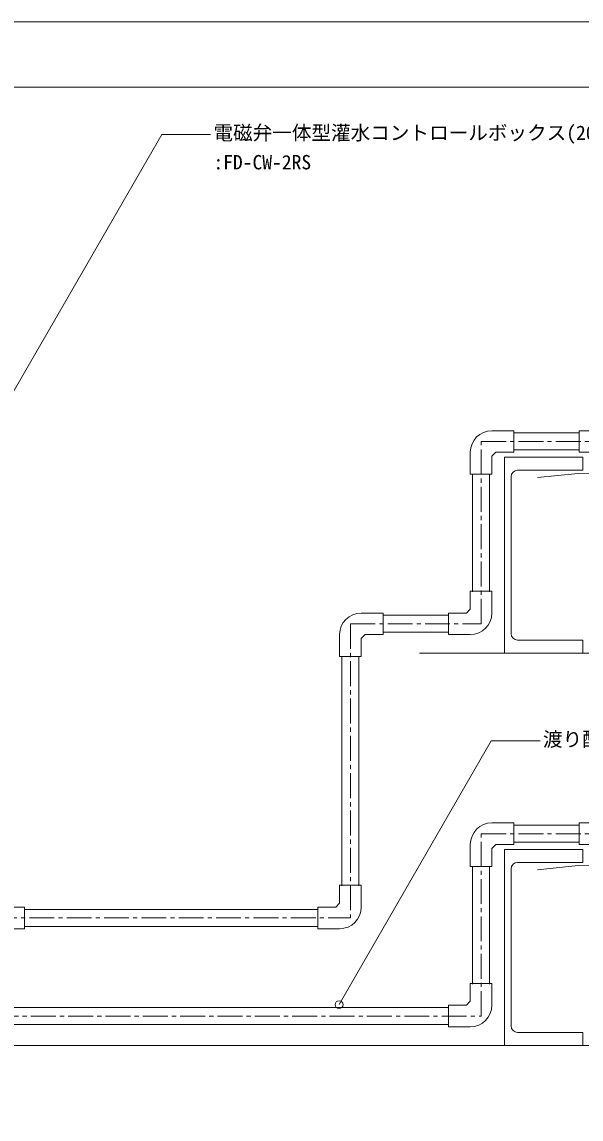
# Model space of a CAD drawing. Units: millimetres, scale not verified. Extents: x -81956 to 3947, y -2774 to 2774.
# Drawn here: x -2442 to -1587, y 1096 to 2774 of the extents above; entities that cross this region are included whole.
import ezdxf
from ezdxf.enums import TextEntityAlignment as Align

# ---------------------------------------------------------------- set-up
doc = ezdxf.new("R2010")
doc.units = ezdxf.units.MM
doc.header["$LTSCALE"] = 2
doc.linetypes.add('USER2', pattern=[28.575, 19.05, -3.175, 3.175, -3.175])
for name, color, linetype, lineweight in [('0-1_WAKU', 7, 'Continuous', 18), ('0-3_moji', 7, 'Continuous', 18), ('0-7_KANAMONO', 4, 'Continuous', 18), ('0-9_kansui2', 1, 'Continuous', 18), ('0-A_KUTAI', 3, 'Continuous', 18), ('0-D_sinsen', 3, 'USER2', 18)]:
    doc.layers.add(name, color=color, linetype=linetype, lineweight=lineweight)
doc.styles.add('ＭＳ ゴシック', font='')
doc.styles.get('ＭＳ ゴシック').set_extended_font_data('MS Gothic')

msp = doc.modelspace()

# ---------------------------------------------------------------- linework, layer by layer
at = {"layer": '0-1_WAKU'}
msp.add_line((-3947.25, 2674), (3947.25, 2674), dxfattribs=at)
msp.add_lwpolyline([(-3947.25, -2774), (3947.25, -2774), (3947.25, 2774), (-3947.25, 2774)], close=True, dxfattribs=at)
at = {"layer": '0-3_moji'}
for points in [[(-2497.986, 2134.989), (-2228.445, 2601.848), (-2153.893, 2601.848)], [(-1957.065, 1270.689), (-1724.15, 1674.11), (-1649.598, 1674.11)]]:
    msp.add_lwpolyline(points, dxfattribs=at)
msp.add_circle((-1957.065, 1270.689), 6, dxfattribs=at)
at = {"layer": '0-7_KANAMONO'}
for p, q in [((-1693.88, 2078.243), (-1693.88, 1838.243)), ((-1693.88, 1478.243), (-1693.88, 1238.243))]:
    msp.add_line(p, q, dxfattribs=at)
for points in [[(-1683.88, 1828.243), (-1583.88, 1828.243), (-1583.88, 1808.243), (-1703.88, 1808.243), (-1703.88, 2108.243), (-1583.88, 2108.243), (-1583.88, 2088.243), (-1683.88, 2088.243)], [(-1683.88, 1228.243), (-1583.88, 1228.243), (-1583.88, 1208.243), (-1703.88, 1208.243), (-1703.88, 1508.243), (-1583.88, 1508.243), (-1583.88, 1488.243), (-1683.88, 1488.243)]]:
    msp.add_lwpolyline(points, dxfattribs=at)
for centre, start, end in [((-1683.88, 2078.243), 90, 180), ((-1683.88, 1838.243), 180, 270), ((-1683.88, 1478.243), 90, 180), ((-1683.88, 1238.243), 180, 270)]:
    msp.add_arc(centre, 10, start, end, dxfattribs=at)
at = {"layer": '0-9_kansui2'}
for p, q in [((-1689.777, 2145.207), (-1589.777, 2145.207)), ((-1689.777, 2119.207), (-1589.777, 2119.207)), ((-1752.777, 2082.207), (-1752.777, 1902.207)), ((-1726.777, 2082.207), (-1726.777, 1902.207)), ((-1889.777, 1866.243), (-1789.777, 1866.243)), ((-1889.777, 1840.243), (-1789.777, 1840.243)), ((-1952.777, 1803.243), (-1952.777, 1452.207)), ((-1926.777, 1803.243), (-1926.777, 1452.207)), ((-1689.777, 1545.207), (-1589.777, 1545.207)), ((-1689.777, 1519.207), (-1589.777, 1519.207)), ((-1752.777, 1482.207), (-1752.777, 1302.207)), ((-1726.777, 1482.207), (-1726.777, 1302.207)), ((-2438.187, 1416.243), (-1989.777, 1416.243)), ((-2438.187, 1390.243), (-1989.777, 1390.243)), ((-2550.187, 1266.243), (-1789.777, 1266.243)), ((-2550.187, 1240.243), (-1789.777, 1240.243))]:
    msp.add_line(p, q, dxfattribs=at)
for points in [[(-1723.277, 2148.707), (-1689.777, 2148.707), (-1689.777, 2115.707), (-1717.277, 2115.707), (-1723.277, 2109.707)], [(-1562.277, 2115.707), (-1589.777, 2115.707), (-1589.777, 2148.707), (-1556.277, 2148.707)], [(-1723.277, 2109.707), (-1723.277, 2082.207), (-1756.277, 2082.207), (-1756.277, 2115.707)], [(-1756.277, 1875.743), (-1756.277, 1903.243), (-1723.277, 1903.243), (-1723.277, 1869.743)], [(-1923.277, 1869.743), (-1889.777, 1869.743), (-1889.777, 1836.743), (-1917.277, 1836.743), (-1923.277, 1830.743)], [(-1756.277, 1836.743), (-1789.777, 1836.743), (-1789.777, 1869.743), (-1762.277, 1869.743), (-1756.277, 1875.743)], [(-1923.277, 1830.743), (-1923.277, 1803.243), (-1956.277, 1803.243), (-1956.277, 1836.743)], [(-1723.277, 1548.707), (-1689.777, 1548.707), (-1689.777, 1515.707), (-1717.277, 1515.707), (-1723.277, 1509.707)], [(-1562.277, 1515.707), (-1589.777, 1515.707), (-1589.777, 1548.707), (-1556.277, 1548.707)], [(-1723.277, 1509.707), (-1723.277, 1482.207), (-1756.277, 1482.207), (-1756.277, 1515.707)], [(-1956.277, 1425.743), (-1956.277, 1453.243), (-1923.277, 1453.243), (-1923.277, 1419.743)], [(-2465.687, 1419.743), (-2438.187, 1419.743), (-2438.187, 1386.743), (-2471.687, 1386.743)], [(-1956.277, 1386.743), (-1989.777, 1386.743), (-1989.777, 1419.743), (-1962.277, 1419.743), (-1956.277, 1425.743)], [(-1756.277, 1275.743), (-1756.277, 1303.243), (-1723.277, 1303.243), (-1723.277, 1269.743)], [(-1756.277, 1236.743), (-1789.777, 1236.743), (-1789.777, 1269.743), (-1762.277, 1269.743), (-1756.277, 1275.743)]]:
    msp.add_lwpolyline(points, dxfattribs=at)
for centre, start, end in [((-1723.277, 2115.707), 90, 180), ((-1923.277, 1836.743), 90, 180), ((-1756.277, 1869.743), 270, 0), ((-1723.277, 1515.707), 90, 180), ((-1956.277, 1419.743), 270, 360), ((-1756.277, 1269.743), 270, 0)]:
    msp.add_arc(centre, 33, start, end, dxfattribs=at)
at = {"layer": '0-A_KUTAI'}
for p, q in [((-683.88, 1808.243), (-1834.174, 1808.243)), ((-683.88, 1208.243), (-3683.88, 1208.243))]:
    msp.add_line(p, q, dxfattribs=at)
for points in [[(-683.88, 2084.839), (-1535.599, 2084.839), (-1591.353, 2083.29), (-1653.302, 2077.095)], [(-683.88, 1484.839), (-1535.599, 1484.839), (-1591.353, 1483.29), (-1653.302, 1477.095)]]:
    msp.add_lwpolyline(points, dxfattribs=at)
at = {"layer": '0-D_sinsen'}
for p, q in [((-1939.777, 1853.243), (-1739.777, 1853.243)), ((-1939.777, 1853.243), (-1939.777, 1403.243)), ((-2488.187, 1403.243), (-1939.777, 1403.243))]:
    msp.add_line(p, q, dxfattribs=at)
for points in [[(-1739.777, 1853.243), (-1739.777, 2132.207), (-1539.777, 2132.207), (-1539.777, 1952.207), (-433.88, 1952.207)], [(-2600.187, 1688.743), (-2600.187, 1253.243), (-1739.777, 1253.243), (-1739.777, 1532.207), (-1539.777, 1532.207), (-1539.777, 1352.207), (-433.88, 1352.207)]]:
    msp.add_lwpolyline(points, dxfattribs=at)

# ---------------------------------------------------------------- texts
at = {"layer": '0-3_moji', "style": 'ＭＳ ゴシック'}
for s, p in [('電磁弁一体型灌水コントロールボックス(20A 2系統用)', (-2149.393, 2586.848)), (':FD-CW-2RS', (-2149.393, 2541.848)), ('渡り配管ＨＩＶＰ20A(露出部はステンレスラッキング処理)', (-1645.098, 1659.11))]:
    msp.add_text(s, height=21.99, dxfattribs=at).set_placement(p, align=Align.BOTTOM_LEFT)

doc.saveas('drawing.dxf')
